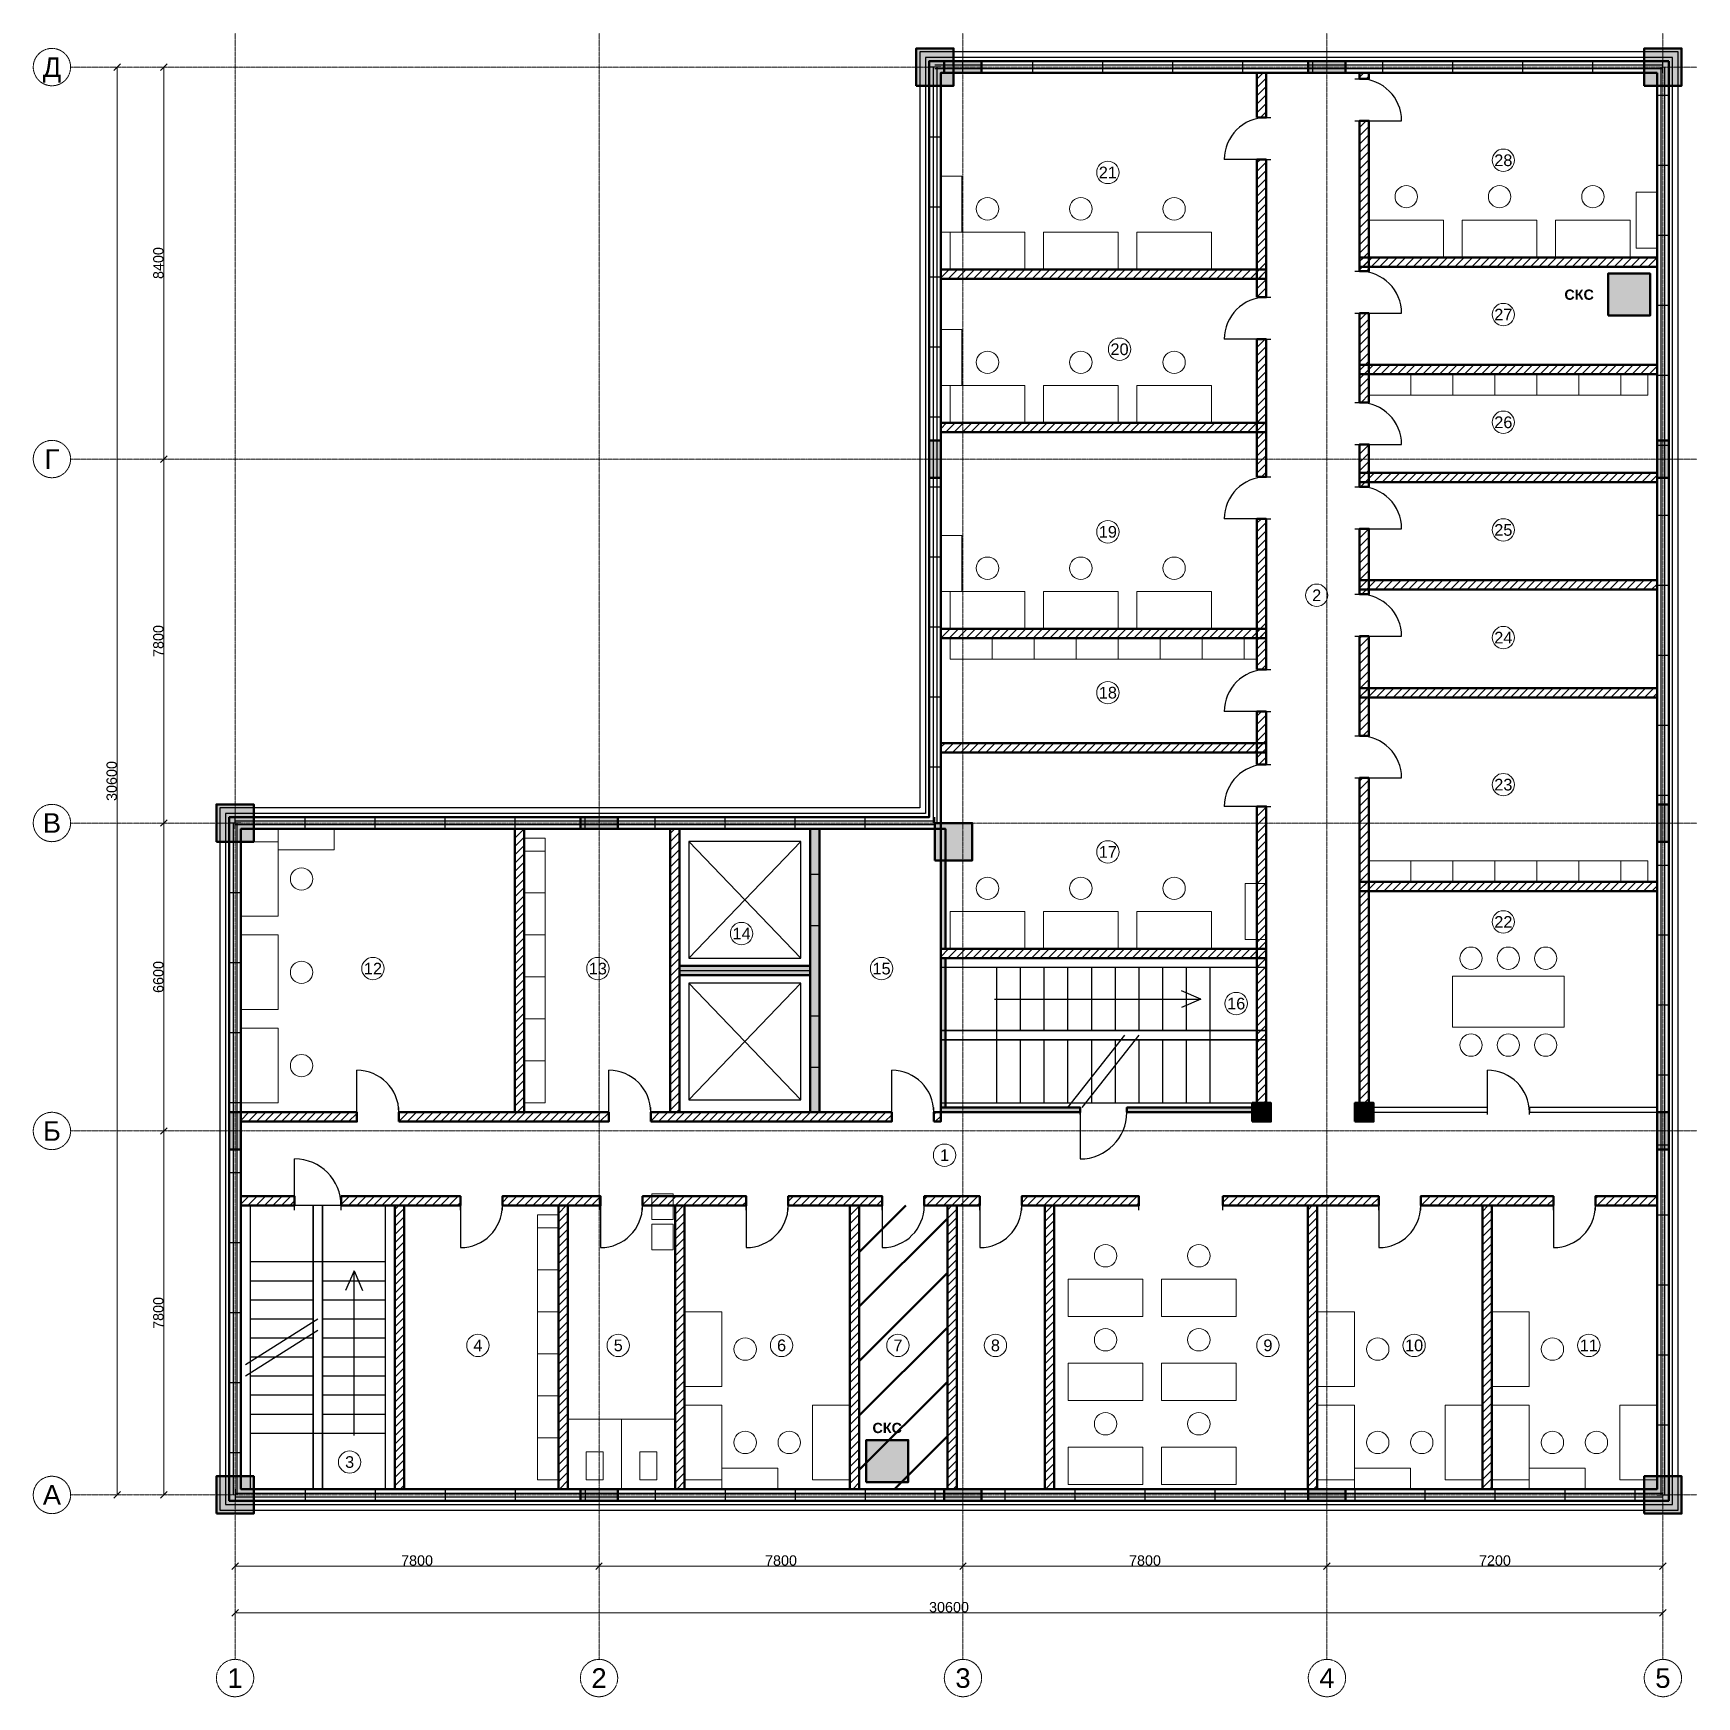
# Model space of a CAD drawing. Header units: millimetres. Extents: x -4325 to 31325, y -4325 to 31325.
import ezdxf
from ezdxf.enums import TextEntityAlignment as Align

# ---------------------------------------------------------------- set-up
doc = ezdxf.new("R2010")
doc.units = ezdxf.units.MM
doc.linetypes.add('CENTER2', pattern=[2.541, 1.587, -0.318, 0.318, -0.318])
for name, color, linetype, lineweight in [('A-ANNO-ROOM', 7, 'CONTINUOUS', 18), ('A-DIMS', 8, 'CONTINUOUS', 13), ('A-DOOR', 3, 'CONTINUOUS', 25), ('A-ELEV', 7, 'CONTINUOUS', 25), ('A-FACADE-PANEL', 8, 'CONTINUOUS', 25), ('A-FURN', 8, 'CONTINUOUS', 18), ('A-GLAZ-RIBBON', 5, 'CONTINUOUS', 25), ('A-GRID', 8, 'CENTER2', 13), ('A-HATCH', 9, 'CONTINUOUS', 9), ('A-OUTLINE', 7, 'CONTINUOUS', 50), ('A-SANI', 8, 'CONTINUOUS', 18), ('A-STAIR', 7, 'CONTINUOUS', 25), ('A-WALL-BLOCK', 9, 'CONTINUOUS', 50), ('A-WALL-GLASS', 4, 'CONTINUOUS', 25), ('A-WALL-RC', 7, 'CONTINUOUS', 50), ('E-SCS-RISER', 1, 'CONTINUOUS', 50), ('E-SERVER-ROOM', 1, 'CONTINUOUS', 50)]:
    doc.layers.add(name, color=color, linetype=linetype, lineweight=lineweight)
doc.styles.add('Arial-Bold', font='arialbd.ttf')
doc.styles.get("Standard").update_dxf_attribs({"font": 'arial.ttf'})

msp = doc.modelspace()

# ---------------------------------------------------------------- hatches: boundary and pattern name
at = {"layer": 'A-HATCH'}
h = msp.add_hatch(dxfattribs=at)
h.set_pattern_fill('ANSI31', scale=40)
h.paths.add_polyline_path([(21900, 29518.5), (22100, 29518.5), (22100, 30475), (22100, 30475), (21900, 30475), (21900, 30475)])
h = msp.add_hatch(dxfattribs=at)
h.set_pattern_fill('ANSI31', scale=40)
h.paths.add_polyline_path([(24100, 30349), (24300, 30349), (24300, 30475), (24300, 30475), (24100, 30475), (24100, 30475)])
h = msp.add_hatch(dxfattribs=at)
h.set_pattern_fill('ANSI31', scale=40)
h.paths.add_polyline_path([(24100, 26223), (24300, 26223), (24300, 29449), (24100, 29449)])
h = msp.add_hatch(dxfattribs=at)
h.set_pattern_fill('ANSI31', scale=40)
h.paths.add_polyline_path([(21900, 25667.5), (22100, 25667.5), (22100, 28618.5), (21900, 28618.5)])
h = msp.add_hatch(dxfattribs=at)
h.set_pattern_fill('ANSI31', scale=40)
h.paths.add_polyline_path([(24100, 26323), (30475, 26323), (30475, 26323), (30475, 26523), (30475, 26523), (24100, 26523)])
h = msp.add_hatch(dxfattribs=at)
h.set_pattern_fill('ANSI31', scale=40)
h.paths.add_polyline_path([(15125, 26062), (15125, 26062), (22100, 26062), (22100, 26262), (15125, 26262), (15125, 26262)])
h = msp.add_hatch(dxfattribs=at)
h.set_pattern_fill('ANSI31', scale=40)
h.paths.add_polyline_path([(24100, 23412), (24300, 23412), (24300, 25323), (24100, 25323)])
h = msp.add_hatch(dxfattribs=at)
h.set_pattern_fill('ANSI31', scale=40)
h.paths.add_polyline_path([(21900, 21816.5), (22100, 21816.5), (22100, 24767.5), (21900, 24767.5)])
h = msp.add_hatch(dxfattribs=at)
h.set_pattern_fill('ANSI31', scale=40)
h.paths.add_polyline_path([(24100, 24016), (30475, 24016), (30475, 24016), (30475, 24216), (30475, 24216), (24100, 24216)])
h = msp.add_hatch(dxfattribs=at)
h.set_pattern_fill('ANSI31', scale=40)
h.paths.add_polyline_path([(15125, 22773), (15125, 22773), (22100, 22773), (22100, 22973), (15125, 22973), (15125, 22973)])
h = msp.add_hatch(dxfattribs=at)
h.set_pattern_fill('ANSI31', scale=40)
h.paths.add_polyline_path([(24100, 21608), (24300, 21608), (24300, 22512), (24100, 22512)])
h = msp.add_hatch(dxfattribs=at)
h.set_pattern_fill('ANSI31', scale=40)
h.paths.add_polyline_path([(24100, 21708), (30475, 21708), (30475, 21708), (30475, 21908), (30475, 21908), (24100, 21908)])
h = msp.add_hatch(dxfattribs=at)
h.set_pattern_fill('ANSI31', scale=40)
h.paths.add_polyline_path([(21900, 17686.5), (22100, 17686.5), (22100, 20916.5), (21900, 20916.5)])
h = msp.add_hatch(dxfattribs=at)
h.set_pattern_fill('ANSI31', scale=40)
h.paths.add_polyline_path([(24100, 19301), (24300, 19301), (24300, 20708), (24100, 20708)])
h = msp.add_hatch(dxfattribs=at)
h.set_pattern_fill('ANSI31', scale=40)
h.paths.add_polyline_path([(24100, 19401), (30475, 19401), (30475, 19401), (30475, 19601), (30475, 19601), (24100, 19601)])
h = msp.add_hatch(dxfattribs=at)
h.set_pattern_fill('ANSI31', scale=40)
h.paths.add_polyline_path([(15125, 18360), (15125, 18360), (22100, 18360), (22100, 18560), (15125, 18560), (15125, 18560)])
h = msp.add_hatch(dxfattribs=at)
h.set_pattern_fill('ANSI31', scale=40)
h.paths.add_polyline_path([(24100, 16267.5), (24300, 16267.5), (24300, 18401), (24100, 18401)])
h = msp.add_hatch(dxfattribs=at)
h.set_pattern_fill('ANSI31', scale=40)
h.paths.add_polyline_path([(24100, 17093), (30475, 17093), (30475, 17093), (30475, 17293), (30475, 17293), (24100, 17293)])
h = msp.add_hatch(dxfattribs=at)
h.set_pattern_fill('ANSI31', scale=40)
h.paths.add_polyline_path([(21900, 15656.5), (22100, 15656.5), (22100, 16786.5), (21900, 16786.5)])
h = msp.add_hatch(dxfattribs=at)
h.set_pattern_fill('ANSI31', scale=40)
h.paths.add_polyline_path([(15125, 15913), (15125, 15913), (22100, 15913), (22100, 16113), (15125, 16113), (15125, 16113)])
h = msp.add_hatch(dxfattribs=at)
h.set_pattern_fill('ANSI31', scale=40)
h.paths.add_polyline_path([(24100, 8200), (24300, 8200), (24300, 15367.5), (24100, 15367.5)])
h = msp.add_hatch(dxfattribs=at)
h.set_pattern_fill('ANSI31', scale=40)
h.paths.add_polyline_path([(21900, 8200), (22100, 8200), (22100, 14756.5), (21900, 14756.5)])
h = msp.add_hatch(dxfattribs=at)
h.set_pattern_fill('ANSI31', scale=40)
h.paths.add_polyline_path([(5995, 8200), (6195, 8200), (6195, 14275), (6195, 14275), (5995, 14275), (5995, 14275)])
h = msp.add_hatch(dxfattribs=at)
h.set_pattern_fill('ANSI31', scale=40)
h.paths.add_polyline_path([(9325, 8200), (9525, 8200), (9525, 14275), (9525, 14275), (9325, 14275), (9325, 14275)])
h = msp.add_hatch(dxfattribs=at)
h.set_pattern_fill('ANSI31', scale=40)
h.paths.add_polyline_path([(24100, 12942), (30475, 12942), (30475, 12942), (30475, 13142), (30475, 13142), (24100, 13142)])
h = msp.add_hatch(dxfattribs=at)
h.set_pattern_fill('ANSI31', scale=40)
h.paths.add_polyline_path([(15125, 11500), (22100, 11500), (22100, 11700), (15125, 11700)])
h = msp.add_hatch(dxfattribs=at)
h.set_pattern_fill('ANSI31', scale=40)
h.paths.add_polyline_path([(125, 8000), (125, 8000), (2610, 8000), (2610, 8200), (125, 8200), (125, 8200)])
h = msp.add_hatch(dxfattribs=at)
h.set_pattern_fill('ANSI31', scale=40)
h.paths.add_polyline_path([(3510, 8000), (8010, 8000), (8010, 8200), (3510, 8200)])
h = msp.add_hatch(dxfattribs=at)
h.set_pattern_fill('ANSI31', scale=40)
h.paths.add_polyline_path([(8910, 8000), (14075, 8000), (14075, 8200), (8910, 8200)])
h = msp.add_hatch(dxfattribs=at)
h.set_pattern_fill('ANSI31', scale=40)
h.paths.add_polyline_path([(14975, 8000), (15125, 8000), (15125, 8200), (14975, 8200)])
h = msp.add_hatch(dxfattribs=at)
h.set_pattern_fill('ANSI31', scale=40)
h.paths.add_polyline_path([(125, 6200), (125, 6200), (1275, 6200), (1275, 6400), (125, 6400), (125, 6400)])
h = msp.add_hatch(dxfattribs=at)
h.set_pattern_fill('ANSI31', scale=40)
h.paths.add_polyline_path([(2275, 6200), (4828.5, 6200), (4828.5, 6400), (2275, 6400)])
h = msp.add_hatch(dxfattribs=at)
h.set_pattern_fill('ANSI31', scale=40)
h.paths.add_polyline_path([(3425, 125), (3625, 125), (3625, 125), (3625, 6200), (3425, 6200), (3425, 125)])
h = msp.add_hatch(dxfattribs=at)
h.set_pattern_fill('ANSI31', scale=40)
h.paths.add_polyline_path([(5728.5, 6200), (7832, 6200), (7832, 6400), (5728.5, 6400)])
h = msp.add_hatch(dxfattribs=at)
h.set_pattern_fill('ANSI31', scale=40)
h.paths.add_polyline_path([(6932, 125), (7132, 125), (7132, 125), (7132, 6200), (6932, 6200), (6932, 125)])
h = msp.add_hatch(dxfattribs=at)
h.set_pattern_fill('ANSI31', scale=40)
h.paths.add_polyline_path([(8732, 6200), (10954, 6200), (10954, 6400), (8732, 6400)])
h = msp.add_hatch(dxfattribs=at)
h.set_pattern_fill('ANSI31', scale=40)
h.paths.add_polyline_path([(9432, 125), (9632, 125), (9632, 125), (9632, 6200), (9432, 6200), (9432, 125)])
h = msp.add_hatch(dxfattribs=at)
h.set_pattern_fill('ANSI31', scale=40)
h.paths.add_polyline_path([(11854, 6200), (13870.5, 6200), (13870.5, 6400), (11854, 6400)])
h = msp.add_hatch(dxfattribs=at)
h.set_pattern_fill('ANSI31', scale=40)
h.paths.add_polyline_path([(13176, 125), (13376, 125), (13376, 125), (13376, 6200), (13176, 6200), (13176, 125)])
h = msp.add_hatch(dxfattribs=at)
h.set_pattern_fill('ANSI31', scale=40)
h.paths.add_polyline_path([(14770.5, 6200), (15960, 6200), (15960, 6400), (14770.5, 6400)])
h = msp.add_hatch(dxfattribs=at)
h.set_pattern_fill('ANSI31', scale=40)
h.paths.add_polyline_path([(15265, 125), (15465, 125), (15465, 125), (15465, 6200), (15265, 6200), (15265, 125)])
h = msp.add_hatch(dxfattribs=at)
h.set_pattern_fill('ANSI31', scale=40)
h.paths.add_polyline_path([(16860, 6200), (19371.5, 6200), (19371.5, 6400), (16860, 6400)])
h = msp.add_hatch(dxfattribs=at)
h.set_pattern_fill('ANSI31', scale=40)
h.paths.add_polyline_path([(17355, 125), (17555, 125), (17555, 125), (17555, 6200), (17355, 6200), (17355, 125)])
h = msp.add_hatch(dxfattribs=at)
h.set_pattern_fill('ANSI31', scale=40)
h.paths.add_polyline_path([(21171.5, 6200), (24510, 6200), (24510, 6400), (21171.5, 6400)])
h = msp.add_hatch(dxfattribs=at)
h.set_pattern_fill('ANSI31', scale=40)
h.paths.add_polyline_path([(22988, 125), (23188, 125), (23188, 125), (23188, 6200), (22988, 6200), (22988, 125)])
h = msp.add_hatch(dxfattribs=at)
h.set_pattern_fill('ANSI31', scale=40)
h.paths.add_polyline_path([(25410, 6200), (28253.5, 6200), (28253.5, 6400), (25410, 6400)])
h = msp.add_hatch(dxfattribs=at)
h.set_pattern_fill('ANSI31', scale=40)
h.paths.add_polyline_path([(26732, 125), (26932, 125), (26932, 125), (26932, 6200), (26732, 6200), (26732, 125)])
h = msp.add_hatch(dxfattribs=at)
h.set_pattern_fill('ANSI31', scale=40)
h.paths.add_polyline_path([(29153.5, 6200), (30475, 6200), (30475, 6200), (30475, 6400), (30475, 6400), (29153.5, 6400)])
at = {"layer": 'A-WALL-RC'}
h = msp.add_hatch(color=7, dxfattribs=at)
h.dxf.hatch_style = 1
h.paths.add_polyline_path([(14600, 30200), (15400, 30200), (15400, 31000), (14600, 31000)])
h = msp.add_hatch(color=7, dxfattribs=at)
h.dxf.hatch_style = 1
h.paths.add_polyline_path([(15200, 30475), (16000, 30475), (16000, 30725), (15200, 30725)])
h = msp.add_hatch(color=7, dxfattribs=at)
h.dxf.hatch_style = 1
h.paths.add_polyline_path([(23000, 30475), (23800, 30475), (23800, 30725), (23000, 30725)])
h = msp.add_hatch(color=7, dxfattribs=at)
h.dxf.hatch_style = 1
h.paths.add_polyline_path([(30200, 30200), (31000, 30200), (31000, 31000), (30200, 31000)])
h = msp.add_hatch(color=7, dxfattribs=at)
h.dxf.hatch_style = 1
h.paths.add_polyline_path([(14875, 21800), (15125, 21800), (15125, 22600), (14875, 22600)])
h = msp.add_hatch(color=7, dxfattribs=at)
h.dxf.hatch_style = 1
h.paths.add_polyline_path([(30475, 21800), (30725, 21800), (30725, 22600), (30475, 22600)])
h = msp.add_hatch(color=7, dxfattribs=at)
h.dxf.hatch_style = 1
h.paths.add_polyline_path([(-400, 14000), (400, 14000), (400, 14800), (-400, 14800)])
h = msp.add_hatch(color=7, dxfattribs=at)
h.dxf.hatch_style = 1
h.paths.add_polyline_path([(30475, 14000), (30725, 14000), (30725, 14800), (30475, 14800)])
h = msp.add_hatch(color=7, dxfattribs=at)
h.dxf.hatch_style = 1
h.paths.add_polyline_path([(7400, 14275), (8200, 14275), (8200, 14525), (7400, 14525)])
h = msp.add_hatch(color=7, dxfattribs=at)
h.dxf.hatch_style = 1
h.paths.add_polyline_path([(12325, 8200), (12525, 8200), (12525, 14275), (12525, 14275), (12325, 14275), (12325, 14275)])
h = msp.add_hatch(color=7, dxfattribs=at)
h.dxf.hatch_style = 1
h.paths.add_polyline_path([(15000, 13600), (15800, 13600), (15800, 14400), (15000, 14400)])
h = msp.add_hatch(color=7, dxfattribs=at)
h.dxf.hatch_style = 1
h.paths.add_polyline_path([(15125, 11700), (15225, 11700), (15225, 14275), (15225, 14275), (15125, 14275), (15125, 14275)])
h = msp.add_hatch(color=7, dxfattribs=at)
h.dxf.hatch_style = 1
h.paths.add_polyline_path([(15125, 8300), (15225, 8300), (15225, 11500), (15125, 11500)])
h = msp.add_hatch(color=7, dxfattribs=at)
h.dxf.hatch_style = 1
h.paths.add_polyline_path([(9525, 11137.5), (12325, 11137.5), (12325, 11337.5), (9525, 11337.5)])
h = msp.add_hatch(color=7, dxfattribs=at)
h.dxf.hatch_style = 1
h.paths.add_polyline_path([(-125, 7400), (125, 7400), (125, 8200), (-125, 8200)])
h = msp.add_hatch(color=7, dxfattribs=at)
h.dxf.hatch_style = 1
h.paths.add_polyline_path([(15125, 8200), (18112.5, 8200), (18112.5, 8300), (15125, 8300)])
h = msp.add_hatch(color=7, dxfattribs=at)
h.dxf.hatch_style = 1
h.paths.add_polyline_path([(19112.5, 8200), (21900, 8200), (21900, 8300), (19112.5, 8300)])
h = msp.add_hatch(color=7, dxfattribs=at)
h.dxf.hatch_style = 1
h.paths.add_polyline_path([(21800, 8000), (22200, 8000), (22200, 8400), (21800, 8400)])
h = msp.add_hatch(color=7, dxfattribs=at)
h.dxf.hatch_style = 1
h.paths.add_polyline_path([(24000, 8000), (24400, 8000), (24400, 8400), (24000, 8400)])
h = msp.add_hatch(color=7, dxfattribs=at)
h.dxf.hatch_style = 1
h.paths.add_polyline_path([(30475, 7400), (30725, 7400), (30725, 8200), (30475, 8200)])
h = msp.add_hatch(color=7, dxfattribs=at)
h.dxf.hatch_style = 1
h.paths.add_polyline_path([(-400, -400), (400, -400), (400, 400), (-400, 400)])
h = msp.add_hatch(color=7, dxfattribs=at)
h.dxf.hatch_style = 1
h.paths.add_polyline_path([(30200, -400), (31000, -400), (31000, 400), (30200, 400)])
h = msp.add_hatch(color=7, dxfattribs=at)
h.dxf.hatch_style = 1
h.paths.add_polyline_path([(7400, -125), (8200, -125), (8200, 125), (7400, 125)])
h = msp.add_hatch(color=7, dxfattribs=at)
h.dxf.hatch_style = 1
h.paths.add_polyline_path([(15200, -125), (16000, -125), (16000, 125), (15200, 125)])
h = msp.add_hatch(color=7, dxfattribs=at)
h.dxf.hatch_style = 1
h.paths.add_polyline_path([(23000, -125), (23800, -125), (23800, 125), (23000, 125)])
at = {"layer": 'E-SCS-RISER'}
h = msp.add_hatch(color=7, dxfattribs=at)
h.dxf.hatch_style = 1
h.paths.add_polyline_path([(29425, 25273), (30325, 25273), (30325, 26173), (29425, 26173)])
h = msp.add_hatch(color=7, dxfattribs=at)
h.dxf.hatch_style = 1
h.paths.add_polyline_path([(13526, 275), (14426, 275), (14426, 1175), (13526, 1175)])
at = {"layer": 'E-SERVER-ROOM'}
h = msp.add_hatch(dxfattribs=at)
h.set_pattern_fill('ANSI31', scale=260)
h.paths.add_polyline_path([(13376, 125), (15265, 125), (15265, 6200), (13376, 6200)])

# ---------------------------------------------------------------- linework, layer by layer
at = {"layer": 'A-ANNO-ROOM'}
for centre in [(18705, 28342), (27180, 28603), (27180, 25296), (18955, 24553), (27180, 22988), (18705, 20640), (27180, 20681), (23180, 19280), (27180, 18373), (18705, 17193), (27180, 15222), (18705, 13780), (27180, 12280), (10855, 12030), (2955, 11280), (7775, 11280), (13855, 11280), (21455, 10530), (15205, 7280), (5205, 3205), (8212, 3205), (11712, 3205), (14206, 3205), (16295, 3205), (22135, 3205), (25268, 3205), (29012, 3205), (2455, 705)]:
    msp.add_circle(centre, 240, dxfattribs=at)
at = {"layer": 'A-DIMS'}
for p, q in [((-2595.71, 30529.29), (-2454.29, 30670.71)), ((-1595.71, 30529.29), (-1454.29, 30670.71)), ((-2525, 0), (-2525, 30600)), ((-1525, 22200), (-1525, 30600)), ((-1595.71, 22129.29), (-1454.29, 22270.71)), ((-1595.71, 22129.29), (-1454.29, 22270.71)), ((-1525, 14400), (-1525, 22200)), ((-1595.71, 14329.29), (-1454.29, 14470.71)), ((-1595.71, 14329.29), (-1454.29, 14470.71)), ((-1525, 7800), (-1525, 14400)), ((-1595.71, 7729.29), (-1454.29, 7870.71)), ((-1595.71, 7729.29), (-1454.29, 7870.71)), ((-1525, 0), (-1525, 7800)), ((-2595.71, -70.71), (-2454.29, 70.71)), ((-1595.71, -70.71), (-1454.29, 70.71)), ((-70.71, -1595.71), (70.71, -1454.29)), ((0, -1525), (7800, -1525)), ((7729.29, -1595.71), (7870.71, -1454.29)), ((7729.29, -1595.71), (7870.71, -1454.29)), ((7800, -1525), (15600, -1525)), ((15529.29, -1595.71), (15670.71, -1454.29)), ((15529.29, -1595.71), (15670.71, -1454.29)), ((15600, -1525), (23400, -1525)), ((23329.29, -1595.71), (23470.71, -1454.29)), ((23329.29, -1595.71), (23470.71, -1454.29)), ((23400, -1525), (30600, -1525)), ((30529.29, -1595.71), (30670.71, -1454.29)), ((-70.71, -2595.71), (70.71, -2454.29)), ((30529.29, -2595.71), (30670.71, -2454.29)), ((0, -2525), (30600, -2525))]:
    msp.add_line(p, q, dxfattribs=at)
at = {"layer": 'A-DOOR'}
for p, q in [((24000, 30349), (24200, 30349)), ((22000, 29518.5), (22200, 29518.5)), ((24000, 29449), (24200, 29449)), ((24100, 29449), (25000, 29449)), ((22100, 28618.5), (21200, 28618.5)), ((22000, 28618.5), (22200, 28618.5)), ((24000, 26223), (24200, 26223)), ((22000, 25667.5), (22200, 25667.5)), ((24000, 25323), (24200, 25323)), ((24100, 25323), (25000, 25323)), ((22100, 24767.5), (21200, 24767.5)), ((22000, 24767.5), (22200, 24767.5)), ((24000, 23412), (24200, 23412)), ((24000, 22512), (24200, 22512)), ((24100, 22512), (25000, 22512)), ((22000, 21816.5), (22200, 21816.5)), ((24000, 21608), (24200, 21608)), ((22100, 20916.5), (21200, 20916.5)), ((22000, 20916.5), (22200, 20916.5)), ((24000, 20708), (24200, 20708)), ((24100, 20708), (25000, 20708)), ((24000, 19301), (24200, 19301)), ((24000, 18401), (24200, 18401)), ((24100, 18401), (25000, 18401)), ((22000, 17686.5), (22200, 17686.5)), ((22100, 16786.5), (21200, 16786.5)), ((22000, 16786.5), (22200, 16786.5)), ((24000, 16267.5), (24200, 16267.5)), ((22000, 15656.5), (22200, 15656.5)), ((24000, 15367.5), (24200, 15367.5)), ((24100, 15367.5), (25000, 15367.5)), ((22100, 14756.5), (21200, 14756.5)), ((22000, 14756.5), (22200, 14756.5)), ((12325, 13306.25), (12525, 13306.25)), ((12325, 12206.25), (12525, 12206.25)), ((12325, 10268.75), (12525, 10268.75)), ((2610, 8200), (2610, 9100)), ((8010, 8200), (8010, 9100)), ((12325, 9168.75), (12525, 9168.75)), ((14075, 8200), (14075, 9100)), ((26837.5, 8200), (26837.5, 9100)), ((2610, 8100), (2610, 8300)), ((3510, 8100), (3510, 8300)), ((8010, 8100), (8010, 8300)), ((8910, 8100), (8910, 8300)), ((14075, 8100), (14075, 8300)), ((14975, 8100), (14975, 8300)), ((18112.5, 8150), (18112.5, 8250)), ((18112.5, 8200), (18112.5, 7200)), ((19112.5, 8150), (19112.5, 8250)), ((26837.5, 8150), (26837.5, 8250)), ((27737.5, 8150), (27737.5, 8250)), ((1275, 6200), (1275, 7200)), ((1275, 6100), (1275, 6300)), ((2275, 6100), (2275, 6300)), ((4828.5, 6100), (4828.5, 6300)), ((4828.5, 6200), (4828.5, 5300)), ((5728.5, 6100), (5728.5, 6300)), ((7832, 6100), (7832, 6300)), ((7832, 6200), (7832, 5300)), ((8732, 6100), (8732, 6300)), ((10954, 6100), (10954, 6300)), ((10954, 6200), (10954, 5300)), ((11854, 6100), (11854, 6300)), ((13870.5, 6100), (13870.5, 6300)), ((13870.5, 6200), (13870.5, 5300)), ((14770.5, 6100), (14770.5, 6300)), ((15960, 6100), (15960, 6300)), ((15960, 6200), (15960, 5300)), ((16860, 6100), (16860, 6300)), ((19371.5, 6100), (19371.5, 6300)), ((21171.5, 6100), (21171.5, 6300)), ((24510, 6100), (24510, 6300)), ((24510, 6200), (24510, 5300)), ((25410, 6100), (25410, 6300)), ((28253.5, 6100), (28253.5, 6300)), ((28253.5, 6200), (28253.5, 5300)), ((29153.5, 6100), (29153.5, 6300))]:
    msp.add_line(p, q, dxfattribs=at)
for centre, radius, start, end in [((24100, 29449), 900, 0, 90), ((22100, 28618.5), 900, 90, 180), ((24100, 25323), 900, 0, 90), ((22100, 24767.5), 900, 90, 180), ((24100, 22512), 900, 0, 90), ((22100, 20916.5), 900, 90, 180), ((24100, 20708), 900, 0, 90), ((24100, 18401), 900, 0, 90), ((22100, 16786.5), 900, 90, 180), ((24100, 15367.5), 900, 0, 90), ((22100, 14756.5), 900, 90, 180), ((2610, 8200), 900, 0, 90), ((8010, 8200), 900, 0, 90), ((14075, 8200), 900, 0, 90), ((26837.5, 8200), 900, 0, 90), ((18112.5, 8200), 1000, -90, 0), ((1275, 6200), 1000, 0, 90), ((4828.5, 6200), 900, -90, 0), ((7832, 6200), 900, -90, 0), ((10954, 6200), 900, -90, 0), ((13870.5, 6200), 900, -90, 0), ((15960, 6200), 900, -90, 0), ((24510, 6200), 900, -90, 0), ((28253.5, 6200), 900, -90, 0)]:
    msp.add_arc(centre, radius, start, end, dxfattribs=at)
at = {"layer": 'A-ELEV'}
for p, q in [((9725, 11506.25), (12125, 14006.25)), ((9725, 14006.25), (12125, 11506.25)), ((9525, 11237.5), (12325, 11237.5)), ((9725, 8468.75), (12125, 10968.75)), ((9725, 10968.75), (12125, 8468.75))]:
    msp.add_line(p, q, dxfattribs=at)
for points in [[(9725, 11506.25), (12125, 11506.25), (12125, 14006.25), (9725, 14006.25)], [(9725, 8468.75), (12125, 8468.75), (12125, 10968.75), (9725, 10968.75)]]:
    msp.add_lwpolyline(points, close=True, dxfattribs=at)
at = {"layer": 'A-FACADE-PANEL'}
for points in [[(30925, 30925), (14675, 30925), (14675, 14725), (-325, 14725), (-325, -325), (30925, -325)], [(30805, 30805), (14795, 30805), (14795, 14605), (-205, 14605), (-205, -205), (30805, -205)]]:
    msp.add_lwpolyline(points, close=True, dxfattribs=at)
at = {"layer": 'A-FURN'}
for p, q in [((25200, 23566), (25200, 24016)), ((26100, 23566), (26100, 24016)), ((27000, 23566), (27000, 24016)), ((27900, 23566), (27900, 24016)), ((28800, 23566), (28800, 24016)), ((29700, 23566), (29700, 24016)), ((16225, 17910), (16225, 18360)), ((17125, 17910), (17125, 18360)), ((18025, 17910), (18025, 18360)), ((18925, 17910), (18925, 18360)), ((19825, 17910), (19825, 18360)), ((20725, 17910), (20725, 18360)), ((21625, 17910), (21625, 18360)), ((6195, 13800), (6645, 13800)), ((25200, 13142), (25200, 13592)), ((26100, 13142), (26100, 13592)), ((27000, 13142), (27000, 13592)), ((27900, 13142), (27900, 13592)), ((28800, 13142), (28800, 13592)), ((29700, 13142), (29700, 13592)), ((6195, 12900), (6645, 12900)), ((6195, 12000), (6645, 12000)), ((6195, 11100), (6645, 11100)), ((6195, 10200), (6645, 10200)), ((6195, 9300), (6645, 9300)), ((6482, 5725), (6932, 5725)), ((6482, 4825), (6932, 4825)), ((6482, 3925), (6932, 3925)), ((6482, 3025), (6932, 3025)), ((6482, 2125), (6932, 2125)), ((6482, 1225), (6932, 1225))]:
    msp.add_line(p, q, dxfattribs=at)
for points in [[(15125, 27062), (15575, 27062), (15575, 28262), (15125, 28262)], [(30025, 26723), (30475, 26723), (30475, 27923), (30025, 27923)], [(24300, 26523), (25900, 26523), (25900, 27323), (24300, 27323)], [(26300, 26523), (27900, 26523), (27900, 27323), (26300, 27323)], [(28300, 26523), (29900, 26523), (29900, 27323), (28300, 27323)], [(15325, 26262), (16925, 26262), (16925, 27062), (15325, 27062)], [(17325, 26262), (18925, 26262), (18925, 27062), (17325, 27062)], [(19325, 26262), (20925, 26262), (20925, 27062), (19325, 27062)], [(15125, 23773), (15575, 23773), (15575, 24973), (15125, 24973)], [(24300, 23566), (30275, 23566), (30275, 24016), (24300, 24016)], [(15325, 22973), (16925, 22973), (16925, 23773), (15325, 23773)], [(17325, 22973), (18925, 22973), (18925, 23773), (17325, 23773)], [(19325, 22973), (20925, 22973), (20925, 23773), (19325, 23773)], [(15125, 19360), (15575, 19360), (15575, 20560), (15125, 20560)], [(15325, 18560), (16925, 18560), (16925, 19360), (15325, 19360)], [(17325, 18560), (18925, 18560), (18925, 19360), (17325, 19360)], [(19325, 18560), (20925, 18560), (20925, 19360), (19325, 19360)], [(15325, 17910), (21900, 17910), (21900, 18360), (15325, 18360)], [(925, 13825), (2125, 13825), (2125, 14275), (925, 14275)], [(125, 12400), (925, 12400), (925, 14000), (125, 14000)], [(6195, 8400), (6645, 8400), (6645, 14075), (6195, 14075)], [(24300, 13142), (30275, 13142), (30275, 13592), (24300, 13592)], [(21650, 11900), (22100, 11900), (22100, 13100), (21650, 13100)], [(15325, 11700), (16925, 11700), (16925, 12500), (15325, 12500)], [(17325, 11700), (18925, 11700), (18925, 12500), (17325, 12500)], [(19325, 11700), (20925, 11700), (20925, 12500), (19325, 12500)], [(125, 10400), (925, 10400), (925, 12000), (125, 12000)], [(26087.5, 10021), (28487.5, 10021), (28487.5, 11121), (26087.5, 11121)], [(125, 8400), (925, 8400), (925, 10000), (125, 10000)], [(6482, 325), (6932, 325), (6932, 6000), (6482, 6000)], [(17855, 3825), (19455, 3825), (19455, 4625), (17855, 4625)], [(19855, 3825), (21455, 3825), (21455, 4625), (19855, 4625)], [(9632, 2325), (10432, 2325), (10432, 3925), (9632, 3925)], [(23188, 2325), (23988, 2325), (23988, 3925), (23188, 3925)], [(26932, 2325), (27732, 2325), (27732, 3925), (26932, 3925)], [(17855, 2025), (19455, 2025), (19455, 2825), (17855, 2825)], [(19855, 2025), (21455, 2025), (21455, 2825), (19855, 2825)], [(9632, 325), (10432, 325), (10432, 1925), (9632, 1925)], [(12376, 325), (13176, 325), (13176, 1925), (12376, 1925)], [(23188, 325), (23988, 325), (23988, 1925), (23188, 1925)], [(25932, 325), (26732, 325), (26732, 1925), (25932, 1925)], [(26932, 325), (27732, 325), (27732, 1925), (26932, 1925)], [(29675, 325), (30475, 325), (30475, 1925), (29675, 1925)], [(17855, 225), (19455, 225), (19455, 1025), (17855, 1025)], [(19855, 225), (21455, 225), (21455, 1025), (19855, 1025)], [(10432, 125), (11632, 125), (11632, 575), (10432, 575)], [(23988, 125), (25188, 125), (25188, 575), (23988, 575)], [(27732, 125), (28932, 125), (28932, 575), (27732, 575)]]:
    msp.add_lwpolyline(points, close=True, dxfattribs=at)
for centre in [(25100, 27823), (27100, 27823), (29100, 27823), (16125, 27562), (18125, 27562), (20125, 27562), (16125, 24273), (18125, 24273), (20125, 24273), (16125, 19860), (18125, 19860), (20125, 19860), (1425, 13200), (16125, 13000), (18125, 13000), (20125, 13000), (1425, 11200), (26487.5, 11501), (27287.5, 11501), (28087.5, 11501), (26487.5, 9641), (27287.5, 9641), (28087.5, 9641), (1425, 9200), (18655, 5125), (20655, 5125), (18655, 3325), (20655, 3325), (10932, 3125), (24488, 3125), (28232, 3125), (18655, 1525), (20655, 1525), (10932, 1125), (11876, 1125), (24488, 1125), (25432, 1125), (28232, 1125), (29175, 1125)]:
    msp.add_circle(centre, 240, dxfattribs=at)
at = {"layer": 'A-GLAZ-RIBBON'}
for p, q in [((15600, 30475), (15600, 30725)), ((17100, 30475), (17100, 30725)), ((18600, 30475), (18600, 30725)), ((20100, 30475), (20100, 30725)), ((21600, 30475), (21600, 30725)), ((23100, 30475), (23100, 30725)), ((24600, 30475), (24600, 30725)), ((26100, 30475), (26100, 30725)), ((27600, 30475), (27600, 30725)), ((29100, 30475), (29100, 30725)), ((30600, 30475), (30600, 30725)), ((15125, 30600), (14875, 30600)), ((14960, 30600), (14960, 14400)), ((30600, 30640), (15000, 30640)), ((30600, 30560), (15000, 30560)), ((15040, 30600), (15040, 14400)), ((30560, 0), (30560, 30600)), ((30640, 0), (30640, 30600)), ((30475, 30000), (30725, 30000)), ((15125, 29100), (14875, 29100)), ((30475, 28500), (30725, 28500)), ((15125, 27600), (14875, 27600)), ((30475, 27000), (30725, 27000)), ((15125, 26100), (14875, 26100)), ((30475, 25500), (30725, 25500)), ((15125, 24600), (14875, 24600)), ((30475, 24000), (30725, 24000)), ((15125, 23100), (14875, 23100)), ((30475, 22500), (30725, 22500)), ((15125, 21600), (14875, 21600)), ((30475, 21000), (30725, 21000)), ((15125, 20100), (14875, 20100)), ((30475, 19500), (30725, 19500)), ((15125, 18600), (14875, 18600)), ((30475, 18000), (30725, 18000)), ((15125, 17100), (14875, 17100)), ((30475, 16500), (30725, 16500)), ((15125, 15600), (14875, 15600)), ((30475, 15000), (30725, 15000)), ((125, 14400), (-125, 14400)), ((-40, 14400), (-40, 0)), ((0, 14275), (0, 14525)), ((15000, 14440), (0, 14440)), ((15000, 14360), (0, 14360)), ((40, 14400), (40, 0)), ((1500, 14275), (1500, 14525)), ((3000, 14275), (3000, 14525)), ((4500, 14275), (4500, 14525)), ((6000, 14275), (6000, 14525)), ((7500, 14275), (7500, 14525)), ((9000, 14275), (9000, 14525)), ((10500, 14275), (10500, 14525)), ((12000, 14275), (12000, 14525)), ((13500, 14275), (13500, 14525)), ((15000, 14275), (15000, 14525)), ((30475, 13500), (30725, 13500)), ((125, 12900), (-125, 12900)), ((30475, 12000), (30725, 12000)), ((125, 11400), (-125, 11400)), ((30475, 10500), (30725, 10500)), ((125, 9900), (-125, 9900)), ((30475, 9000), (30725, 9000)), ((125, 8400), (-125, 8400)), ((30475, 7500), (30725, 7500)), ((125, 6900), (-125, 6900)), ((30475, 6000), (30725, 6000)), ((125, 5400), (-125, 5400)), ((30475, 4500), (30725, 4500)), ((125, 3900), (-125, 3900)), ((30475, 3000), (30725, 3000)), ((125, 2400), (-125, 2400)), ((30475, 1500), (30725, 1500)), ((125, 900), (-125, 900)), ((0, 125), (0, -125)), ((0, 40), (30600, 40)), ((1500, 125), (1500, -125)), ((3000, 125), (3000, -125)), ((4500, 125), (4500, -125)), ((6000, 125), (6000, -125)), ((7500, 125), (7500, -125)), ((9000, 125), (9000, -125)), ((10500, 125), (10500, -125)), ((12000, 125), (12000, -125)), ((13500, 125), (13500, -125)), ((15000, 125), (15000, -125)), ((16500, 125), (16500, -125)), ((18000, 125), (18000, -125)), ((19500, 125), (19500, -125)), ((21000, 125), (21000, -125)), ((22500, 125), (22500, -125)), ((24000, 125), (24000, -125)), ((25500, 125), (25500, -125)), ((27000, 125), (27000, -125)), ((28500, 125), (28500, -125)), ((30000, 125), (30000, -125)), ((30475, 0), (30725, 0)), ((0, -40), (30600, -40))]:
    msp.add_line(p, q, dxfattribs=at)
at = {"layer": 'A-GRID'}
for p, q in [((0, -3525), (0, 31325)), ((7800, -3525), (7800, 31325)), ((15600, -3525), (15600, 31325)), ((23400, -3525), (23400, 31325)), ((30600, -3525), (30600, 31325)), ((-3525, 30600), (31325, 30600)), ((-3525, 22200), (31325, 22200)), ((-3525, 14400), (31325, 14400)), ((-3525, 7800), (31325, 7800)), ((-3525, 0), (31325, 0))]:
    msp.add_line(p, q, dxfattribs=at)
for centre in [(-3925, 30600), (-3925, 22200), (-3925, 14400), (-3925, 7800), (-3925, 0), (0, -3925), (7800, -3925), (15600, -3925), (23400, -3925), (30600, -3925)]:
    msp.add_circle(centre, 400, dxfattribs=at)
at = {"layer": 'A-OUTLINE'}
for points in [[(30725, 30725), (14875, 30725), (14875, 14525), (-125, 14525), (-125, -125), (30725, -125)], [(30475, 30475), (15125, 30475), (15125, 14275), (125, 14275), (125, 125), (30475, 125)]]:
    msp.add_lwpolyline(points, close=True, dxfattribs=at)
at = {"layer": 'A-SANI'}
for points in [[(8932, 5900), (9392, 5900), (9392, 6450), (8932, 6450)], [(8932, 5250), (9392, 5250), (9392, 5800), (8932, 5800)], [(7132, 125), (8282, 125), (8282, 1625), (7132, 1625)], [(8282, 125), (9432, 125), (9432, 1625), (8282, 1625)], [(7527, 325), (7887, 325), (7887, 925), (7527, 925)], [(8677, 325), (9037, 325), (9037, 925), (8677, 925)]]:
    msp.add_lwpolyline(points, close=True, dxfattribs=at)
at = {"layer": 'A-STAIR'}
for p, q in [((16325, 8400), (16325, 11300)), ((16833.33, 9950), (16833.33, 11300)), ((17341.67, 9950), (17341.67, 11300)), ((17850, 9950), (17850, 11300)), ((18358.33, 9950), (18358.33, 11300)), ((18866.67, 9950), (18866.67, 11300)), ((19375, 9950), (19375, 11300)), ((19883.33, 9950), (19883.33, 11300)), ((20391.67, 9950), (20391.67, 11300)), ((20900, 9950), (20900, 11300)), ((20900, 8400), (20900, 11300)), ((20700, 10625), (20280, 10805)), ((16275, 10625), (20700, 10625)), ((20700, 10625), (20280, 10445)), ((16833.33, 8400), (16833.33, 9750)), ((17341.67, 8400), (17341.67, 9750)), ((17850, 8300), (19070, 9850)), ((17850, 8400), (17850, 9750)), ((18155, 8300), (19375, 9850)), ((18358.33, 8400), (18358.33, 9750)), ((18866.67, 8400), (18866.67, 9750)), ((19375, 8400), (19375, 9750)), ((19883.33, 8400), (19883.33, 9750)), ((20391.67, 8400), (20391.67, 9750)), ((20900, 8400), (20900, 9750)), ((325, 5000), (1675, 5000)), ((325, 5000), (3225, 5000)), ((1875, 5000), (3225, 5000)), ((2550, 4800), (2370, 4380)), ((2550, 1275), (2550, 4800)), ((2550, 4800), (2730, 4380)), ((325, 4591.67), (1675, 4591.67)), ((1875, 4591.67), (3225, 4591.67)), ((325, 4183.33), (1675, 4183.33)), ((1875, 4183.33), (3225, 4183.33)), ((225, 2795), (1775, 3775)), ((325, 3775), (1675, 3775)), ((1875, 3775), (3225, 3775)), ((225, 2550), (1775, 3530)), ((325, 3366.67), (1675, 3366.67)), ((1875, 3366.67), (3225, 3366.67)), ((325, 2958.33), (1675, 2958.33)), ((1875, 2958.33), (3225, 2958.33)), ((325, 2550), (1675, 2550)), ((1875, 2550), (3225, 2550)), ((325, 2141.67), (1675, 2141.67)), ((1875, 2141.67), (3225, 2141.67)), ((325, 1733.33), (1675, 1733.33)), ((1875, 1733.33), (3225, 1733.33)), ((325, 1325), (3225, 1325))]:
    msp.add_line(p, q, dxfattribs=at)
for points in [[(15125, 9950), (22100, 9950), (22100, 11300), (15125, 11300)], [(15125, 9750), (22100, 9750), (22100, 9950), (15125, 9950)], [(15125, 8400), (22100, 8400), (22100, 9750), (15125, 9750)], [(325, 125), (1675, 125), (1675, 6200), (325, 6200)], [(1675, 125), (1875, 125), (1875, 6200), (1675, 6200)], [(1875, 125), (3225, 125), (3225, 6200), (1875, 6200)]]:
    msp.add_lwpolyline(points, close=True, dxfattribs=at)
at = {"layer": 'A-WALL-BLOCK'}
for points in [[(21900, 29518.5), (22100, 29518.5), (22100, 30475), (22100, 30475), (21900, 30475), (21900, 30475)], [(24100, 30349), (24300, 30349), (24300, 30475), (24300, 30475), (24100, 30475), (24100, 30475)], [(24100, 26223), (24300, 26223), (24300, 29449), (24100, 29449)], [(21900, 25667.5), (22100, 25667.5), (22100, 28618.5), (21900, 28618.5)], [(24100, 26323), (30475, 26323), (30475, 26323), (30475, 26523), (30475, 26523), (24100, 26523)], [(15125, 26062), (15125, 26062), (22100, 26062), (22100, 26262), (15125, 26262), (15125, 26262)], [(24100, 23412), (24300, 23412), (24300, 25323), (24100, 25323)], [(21900, 21816.5), (22100, 21816.5), (22100, 24767.5), (21900, 24767.5)], [(24100, 24016), (30475, 24016), (30475, 24016), (30475, 24216), (30475, 24216), (24100, 24216)], [(15125, 22773), (15125, 22773), (22100, 22773), (22100, 22973), (15125, 22973), (15125, 22973)], [(24100, 21608), (24300, 21608), (24300, 22512), (24100, 22512)], [(24100, 21708), (30475, 21708), (30475, 21708), (30475, 21908), (30475, 21908), (24100, 21908)], [(21900, 17686.5), (22100, 17686.5), (22100, 20916.5), (21900, 20916.5)], [(24100, 19301), (24300, 19301), (24300, 20708), (24100, 20708)], [(24100, 19401), (30475, 19401), (30475, 19401), (30475, 19601), (30475, 19601), (24100, 19601)], [(15125, 18360), (15125, 18360), (22100, 18360), (22100, 18560), (15125, 18560), (15125, 18560)], [(24100, 16267.5), (24300, 16267.5), (24300, 18401), (24100, 18401)], [(24100, 17093), (30475, 17093), (30475, 17093), (30475, 17293), (30475, 17293), (24100, 17293)], [(21900, 15656.5), (22100, 15656.5), (22100, 16786.5), (21900, 16786.5)], [(15125, 15913), (15125, 15913), (22100, 15913), (22100, 16113), (15125, 16113), (15125, 16113)], [(24100, 8200), (24300, 8200), (24300, 15367.5), (24100, 15367.5)], [(21900, 8200), (22100, 8200), (22100, 14756.5), (21900, 14756.5)], [(5995, 8200), (6195, 8200), (6195, 14275), (6195, 14275), (5995, 14275), (5995, 14275)], [(9325, 8200), (9525, 8200), (9525, 14275), (9525, 14275), (9325, 14275), (9325, 14275)], [(24100, 12942), (30475, 12942), (30475, 12942), (30475, 13142), (30475, 13142), (24100, 13142)], [(15125, 11500), (22100, 11500), (22100, 11700), (15125, 11700)], [(125, 8000), (125, 8000), (2610, 8000), (2610, 8200), (125, 8200), (125, 8200)], [(3510, 8000), (8010, 8000), (8010, 8200), (3510, 8200)], [(8910, 8000), (14075, 8000), (14075, 8200), (8910, 8200)], [(14975, 8000), (15125, 8000), (15125, 8200), (14975, 8200)], [(125, 6200), (125, 6200), (1275, 6200), (1275, 6400), (125, 6400), (125, 6400)], [(2275, 6200), (4828.5, 6200), (4828.5, 6400), (2275, 6400)], [(3425, 125), (3625, 125), (3625, 125), (3625, 6200), (3425, 6200), (3425, 125)], [(5728.5, 6200), (7832, 6200), (7832, 6400), (5728.5, 6400)], [(6932, 125), (7132, 125), (7132, 125), (7132, 6200), (6932, 6200), (6932, 125)], [(8732, 6200), (10954, 6200), (10954, 6400), (8732, 6400)], [(9432, 125), (9632, 125), (9632, 125), (9632, 6200), (9432, 6200), (9432, 125)], [(11854, 6200), (13870.5, 6200), (13870.5, 6400), (11854, 6400)], [(13176, 125), (13376, 125), (13376, 125), (13376, 6200), (13176, 6200), (13176, 125)], [(14770.5, 6200), (15960, 6200), (15960, 6400), (14770.5, 6400)], [(15265, 125), (15465, 125), (15465, 125), (15465, 6200), (15265, 6200), (15265, 125)], [(16860, 6200), (19371.5, 6200), (19371.5, 6400), (16860, 6400)], [(17355, 125), (17555, 125), (17555, 125), (17555, 6200), (17355, 6200), (17355, 125)], [(21171.5, 6200), (24510, 6200), (24510, 6400), (21171.5, 6400)], [(22988, 125), (23188, 125), (23188, 125), (23188, 6200), (22988, 6200), (22988, 125)], [(25410, 6200), (28253.5, 6200), (28253.5, 6400), (25410, 6400)], [(26732, 125), (26932, 125), (26932, 125), (26932, 6200), (26732, 6200), (26732, 125)], [(29153.5, 6200), (30475, 6200), (30475, 6200), (30475, 6400), (30475, 6400), (29153.5, 6400)]]:
    msp.add_lwpolyline(points, close=True, dxfattribs=at)
at = {"layer": 'A-WALL-GLASS'}
for points in [[(24300, 8200), (26837.5, 8200), (26837.5, 8300), (24300, 8300)], [(27737.5, 8200), (30475, 8200), (30475, 8200), (30475, 8300), (30475, 8300), (27737.5, 8300)]]:
    msp.add_lwpolyline(points, close=True, dxfattribs=at)
at = {"layer": 'A-WALL-RC'}
for points in [[(14600, 30200), (15400, 30200), (15400, 31000), (14600, 31000)], [(15200, 30475), (16000, 30475), (16000, 30725), (15200, 30725)], [(23000, 30475), (23800, 30475), (23800, 30725), (23000, 30725)], [(30200, 30200), (31000, 30200), (31000, 31000), (30200, 31000)], [(14875, 21800), (15125, 21800), (15125, 22600), (14875, 22600)], [(30475, 21800), (30725, 21800), (30725, 22600), (30475, 22600)], [(-400, 14000), (400, 14000), (400, 14800), (-400, 14800)], [(30475, 14000), (30725, 14000), (30725, 14800), (30475, 14800)], [(7400, 14275), (8200, 14275), (8200, 14525), (7400, 14525)], [(12325, 8200), (12525, 8200), (12525, 14275), (12525, 14275), (12325, 14275), (12325, 14275)], [(15000, 13600), (15800, 13600), (15800, 14400), (15000, 14400)], [(15125, 11700), (15225, 11700), (15225, 14275), (15225, 14275), (15125, 14275), (15125, 14275)], [(15125, 8300), (15225, 8300), (15225, 11500), (15125, 11500)], [(9525, 11137.5), (12325, 11137.5), (12325, 11337.5), (9525, 11337.5)], [(-125, 7400), (125, 7400), (125, 8200), (-125, 8200)], [(15125, 8200), (18112.5, 8200), (18112.5, 8300), (15125, 8300)], [(19112.5, 8200), (21900, 8200), (21900, 8300), (19112.5, 8300)], [(21800, 8000), (22200, 8000), (22200, 8400), (21800, 8400)], [(24000, 8000), (24400, 8000), (24400, 8400), (24000, 8400)], [(30475, 7400), (30725, 7400), (30725, 8200), (30475, 8200)], [(-400, -400), (400, -400), (400, 400), (-400, 400)], [(30200, -400), (31000, -400), (31000, 400), (30200, 400)], [(7400, -125), (8200, -125), (8200, 125), (7400, 125)], [(15200, -125), (16000, -125), (16000, 125), (15200, 125)], [(23000, -125), (23800, -125), (23800, 125), (23000, 125)]]:
    msp.add_lwpolyline(points, close=True, dxfattribs=at)
at = {"layer": 'E-SCS-RISER'}
for points in [[(29425, 25273), (30325, 25273), (30325, 26173), (29425, 26173)], [(13526, 275), (14426, 275), (14426, 1175), (13526, 1175)]]:
    msp.add_lwpolyline(points, close=True, dxfattribs=at)

# ---------------------------------------------------------------- texts
at = {"layer": 'A-ANNO-ROOM'}
for s, p in [('28', (27180, 28603)), ('21', (18705, 28342)), ('27', (27180, 25296)), ('20', (18955, 24553)), ('26', (27180, 22988)), ('19', (18705, 20640)), ('25', (27180, 20681)), ('2', (23180, 19280)), ('24', (27180, 18373)), ('18', (18705, 17193)), ('23', (27180, 15222)), ('17', (18705, 13780)), ('14', (10855, 12030)), ('22', (27180, 12280)), ('12', (2955, 11280)), ('13', (7775, 11280)), ('15', (13855, 11280)), ('16', (21455, 10530)), ('1', (15205, 7280)), ('4', (5205, 3205)), ('5', (8212, 3205)), ('6', (11712, 3205)), ('7', (14206, 3205)), ('8', (16295, 3205)), ('9', (22135, 3205)), ('10', (25268, 3205)), ('11', (29012, 3205)), ('3', (2455, 705))]:
    msp.add_text(s, height=250, dxfattribs=at).set_placement(p, align=Align.MIDDLE_CENTER)
at = {"layer": 'A-DIMS'}
for s, p in [('8400', (-1645, 26400)), ('7800', (-1645, 18300)), ('30600', (-2645, 15300)), ('6600', (-1645, 11100)), ('7800', (-1645, 3900))]:
    msp.add_text(s, height=220, rotation=90, dxfattribs=at).set_placement(p, align=Align.MIDDLE_CENTER)
for s, p in [('7800', (3900, -1405)), ('7800', (11700, -1405)), ('7800', (19500, -1405)), ('7200', (27000, -1405)), ('30600', (15300, -2405))]:
    msp.add_text(s, height=220, dxfattribs=at).set_placement(p, align=Align.MIDDLE_CENTER)
at = {"layer": 'A-GRID'}
for s, p in [('Д', (-3925, 30600)), ('Г', (-3925, 22200)), ('В', (-3925, 14400)), ('Б', (-3925, 7800)), ('А', (-3925, 0)), ('1', (0, -3925)), ('2', (7800, -3925)), ('3', (15600, -3925)), ('4', (23400, -3925)), ('5', (30600, -3925))]:
    msp.add_text(s, height=420, dxfattribs=at).set_placement(p, align=Align.MIDDLE_CENTER)
at = {"layer": 'E-SCS-RISER', "style": 'Arial-Bold'}
for p in [(28805, 25723), (13976, 1435)]:
    msp.add_text('СКС', height=220, dxfattribs=at).set_placement(p, align=Align.MIDDLE_CENTER)

doc.saveas('drawing.dxf')
